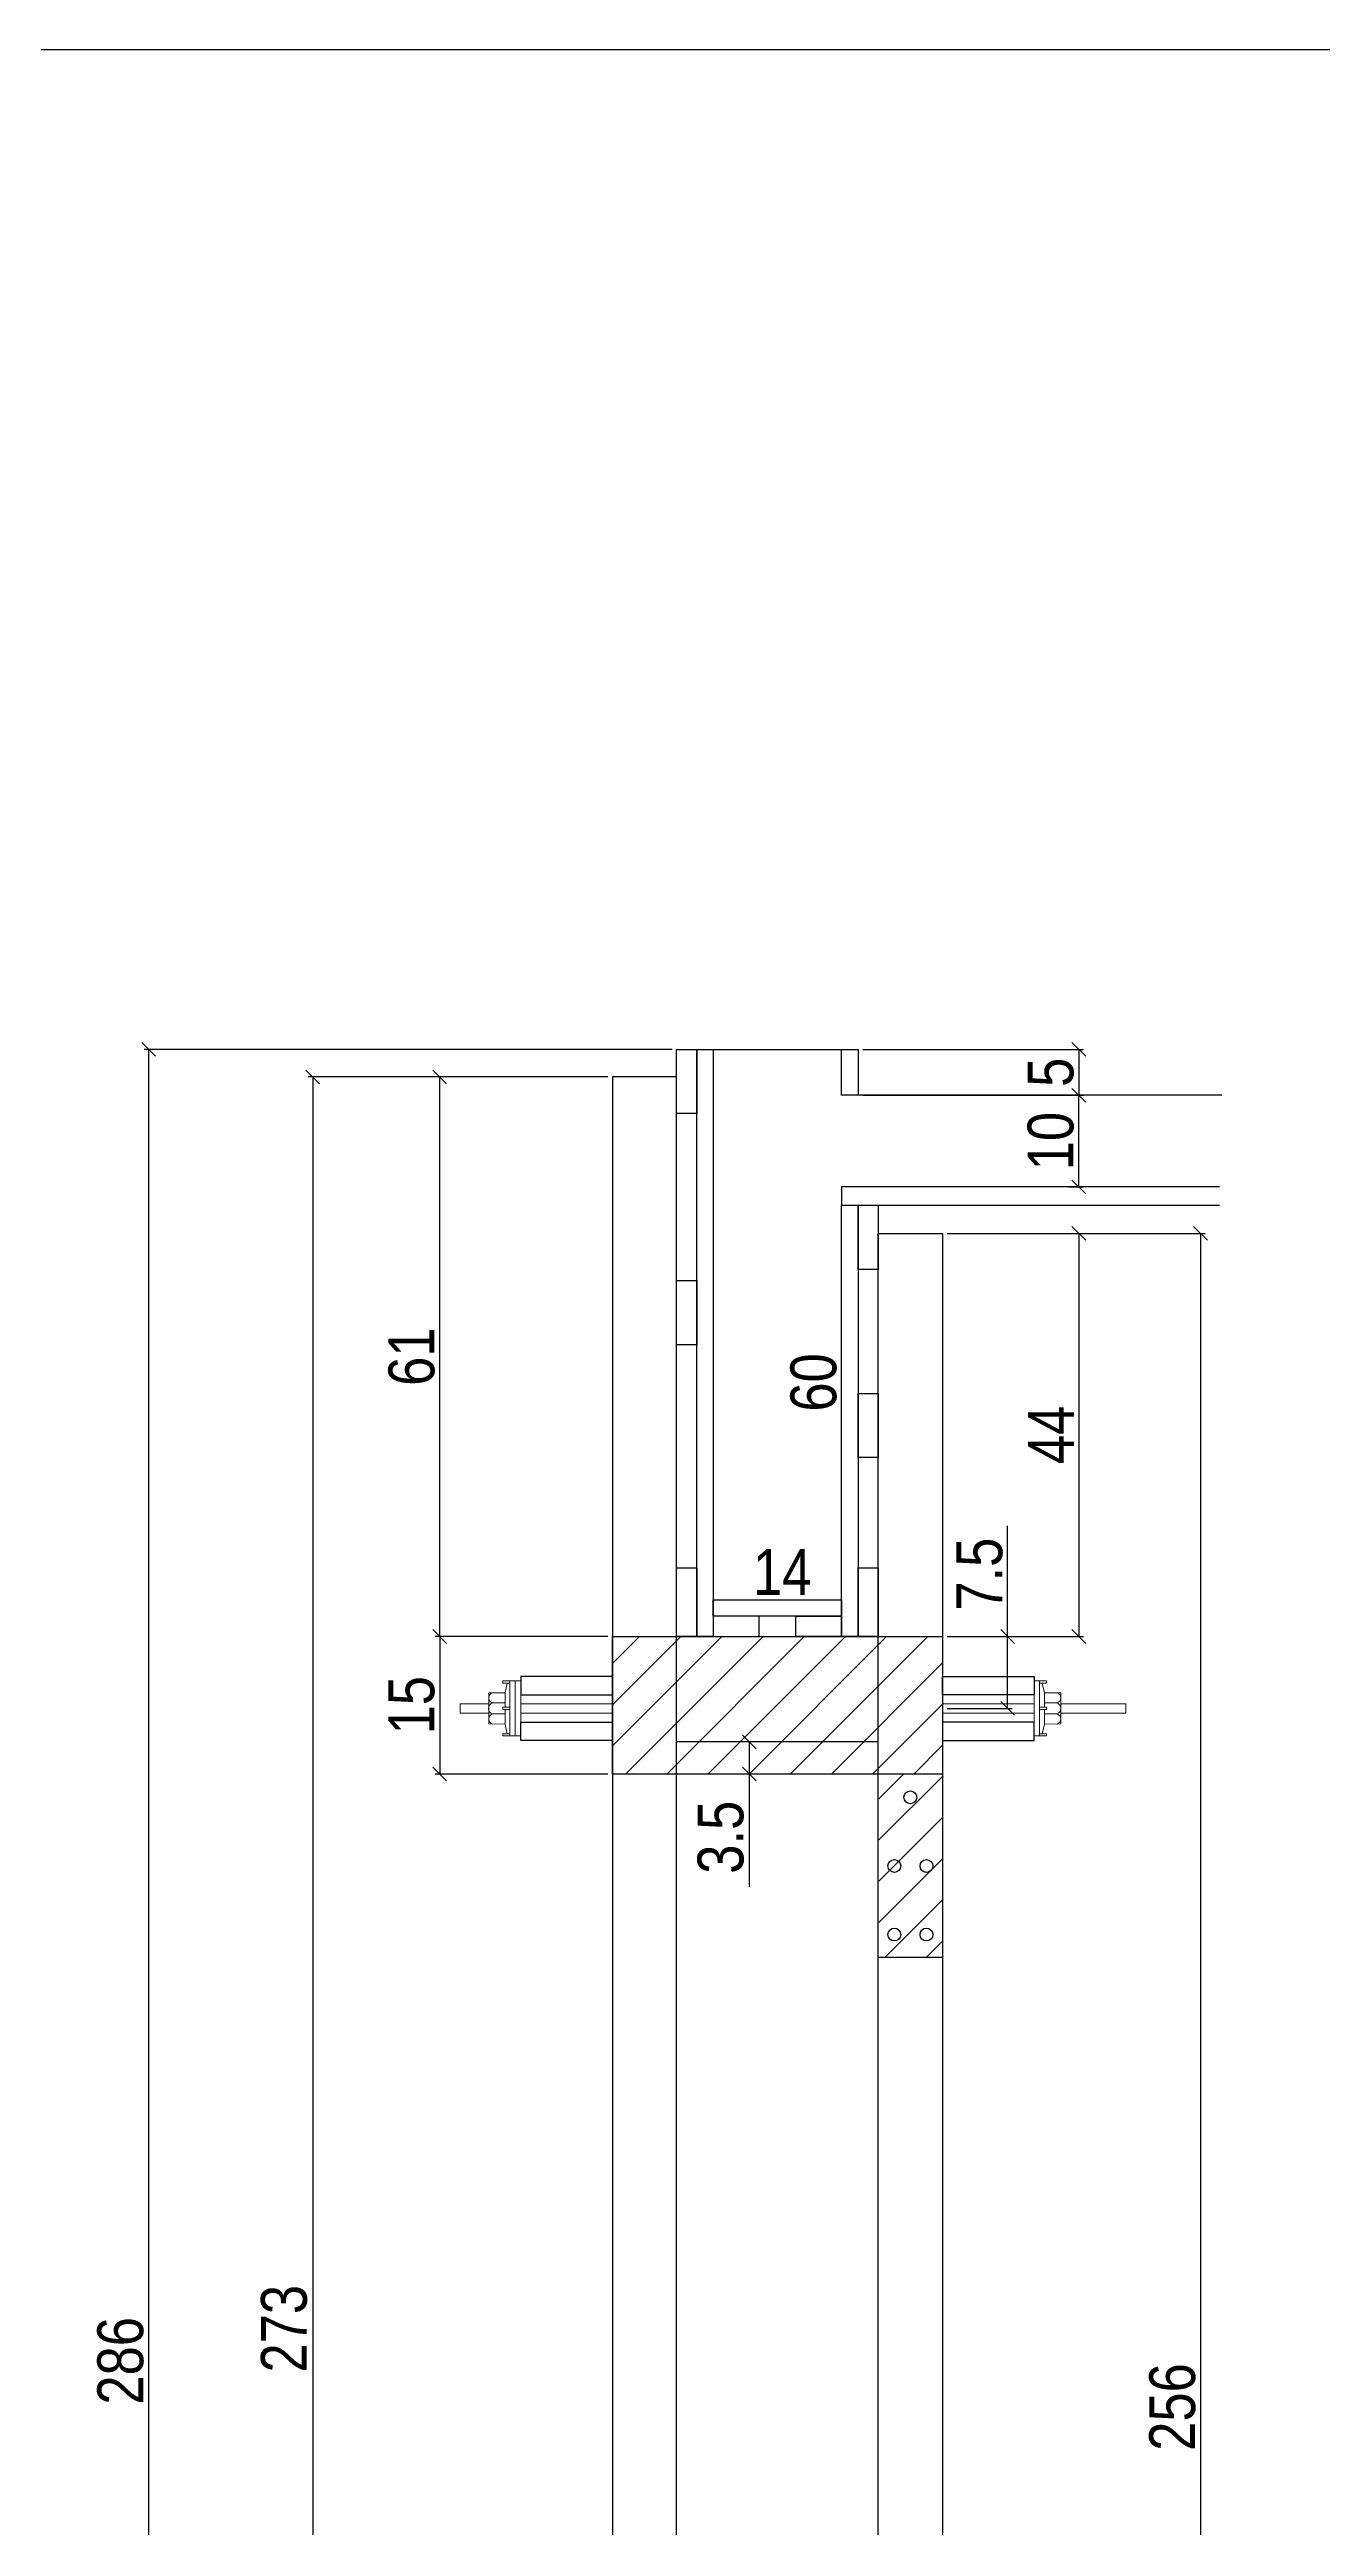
# Model space of a CAD drawing. Extents: x 15230 to 29563, y 3128 to 7338.
# Drawn here: x 16569 to 16847, y 5023 to 5564 of the extents above; entities that cross this region are included whole.
import ezdxf

# ---------------------------------------------------------------- set-up
doc = ezdxf.new("R2010")
doc.units = 0
doc.layers.add('BARRA_ANCORAGEM', color=1, linetype='Continuous', lineweight=15)
for name, color, linetype in [('COTA', 241, 'Continuous'), ('TIRAS REESCORAMENTO', 252, 'Continuous'), ('VIGAS', 3, 'Continuous')]:
    doc.layers.add(name, color=color, linetype=linetype)
doc.styles.add('COTA TECNICA 2X', font='techl___.ttf', dxfattribs={"height": 10})
doc.dimstyles.new('SECAO', dxfattribs={"dimscale": 0.333333, "dimtxt": 5, "dimasz": 9, "dimexe": 3, "dimexo": 3, "dimgap": 3, "dimtad": 1, "dimdec": 1, "dimlfac": 0.5, "dimzin": 12, "dimdsep": 46, "dimtxsty": 'COTA TECNICA 2X', "dimblk1": 'OBLIQUE', "dimblk2": 'OBLIQUE', "dimsah": 1, "dimcen": 0.9, "dimclrd": 4, "dimclre": 4, "dimclrt": 240, "dimadec": 1, "dimazin": 3, "dimtfac": 1, "dimtdec": 1, "dimtmove": 0, "dimatfit": 3, "dimfxl": 1, "dimtolj": 1, "dimtzin": 12, "dimarcsym": 0})

# ---------------------------------------------------------------- blocks, each defined once
blk = doc.blocks.new('_Oblique')
at = {"color": 0, "linetype": 'ByBlock', "lineweight": -2}
blk.add_line((-0.5, -0.5), (0.5, 0.5), dxfattribs=at)
blk = doc.blocks.new('*D26')
at = {"layer": 'COTA', "color": 4, "lineweight": -2, "transparency": 16777216}
for p, q in [((16691.1, 5339.48), (16625.69, 5339.48)), ((16626.69, 5339.48), (16626.69, 4793.39)), ((16691.1, 4793.39), (16625.69, 4793.39))]:
    blk.add_line(p, q, dxfattribs=at)
at = {"layer": 'DEFPOINTS', "color": 0, "transparency": 16777216}
for p in [(16692.1, 5339.48), (16626.69, 4793.39), (16692.1, 4793.39)]:
    blk.add_point(p, dxfattribs=at)
at = {"layer": 'COTA', "color": 4, "lineweight": -2, "transparency": 16777216, "xscale": 3, "yscale": 3, "zscale": 3}
for p, rotation in [((16626.69, 5339.48), 90), ((16626.69, 4793.39), 270)]:
    blk.add_blockref('_Oblique', p, dxfattribs=dict(at, rotation=rotation))
at = {"layer": 'COTA', "color": 240, "transparency": 16777216, "insert": (16620.47, 5066.44), "char_height": 10, "attachment_point": 5, "rotation": 90, "style": 'COTA TECNICA 2X'}
blk.add_mtext('\\A1;273', dxfattribs=at)
blk = doc.blocks.new('*D32')
at = {"layer": 'COTA', "color": 4, "lineweight": -2, "transparency": 16777216}
for p, q in [((16691.1, 5339.48), (16653.4, 5339.48)), ((16654.4, 5217.43), (16654.4, 5339.48)), ((16691.1, 5217.43), (16653.4, 5217.43))]:
    blk.add_line(p, q, dxfattribs=at)
at = {"layer": 'DEFPOINTS', "color": 0, "transparency": 16777216}
for p in [(16654.4, 5339.48), (16692.1, 5339.48), (16692.1, 5217.43)]:
    blk.add_point(p, dxfattribs=at)
at = {"layer": 'COTA', "color": 4, "lineweight": -2, "transparency": 16777216, "xscale": 3, "yscale": 3, "zscale": 3}
for p, rotation in [((16654.4, 5339.48), 90), ((16654.4, 5217.43), 270)]:
    blk.add_blockref('_Oblique', p, dxfattribs=dict(at, rotation=rotation))
at = {"layer": 'COTA', "color": 240, "transparency": 16777216, "insert": (16648.3, 5278.46), "char_height": 10, "attachment_point": 5, "rotation": 90, "style": 'COTA TECNICA 2X'}
blk.add_mtext('\\A1;61', dxfattribs=at)
blk = doc.blocks.new('*D33')
at = {"layer": 'COTA', "color": 4, "lineweight": -2, "transparency": 16777216}
for p, q in [((16765.1, 5305.36), (16794.85, 5305.36)), ((16793.85, 5305.36), (16793.85, 5217.43)), ((16765.1, 5217.43), (16794.85, 5217.43))]:
    blk.add_line(p, q, dxfattribs=at)
at = {"layer": 'DEFPOINTS', "color": 0, "transparency": 16777216}
for p in [(16764.1, 5305.36), (16764.1, 5217.43), (16793.85, 5217.43)]:
    blk.add_point(p, dxfattribs=at)
at = {"layer": 'COTA', "color": 4, "lineweight": -2, "transparency": 16777216, "xscale": 3, "yscale": 3, "zscale": 3}
for p, rotation in [((16793.85, 5305.36), 90), ((16793.85, 5217.43), 270)]:
    blk.add_blockref('_Oblique', p, dxfattribs=dict(at, rotation=rotation))
at = {"layer": 'COTA', "color": 240, "transparency": 16777216, "insert": (16787.78, 5261.39), "char_height": 10, "attachment_point": 5, "rotation": 90, "style": 'COTA TECNICA 2X'}
blk.add_mtext('\\A1;44', dxfattribs=at)
blk = doc.blocks.new('*D34')
at = {"layer": 'COTA', "color": 4, "lineweight": -2, "transparency": 16777216}
for p, q in [((16705.1, 5345.48), (16589.9, 5345.48)), ((16590.9, 5345.48), (16590.9, 4773.39)), ((16691.1, 4773.39), (16589.9, 4773.39))]:
    blk.add_line(p, q, dxfattribs=at)
at = {"layer": 'DEFPOINTS', "color": 0, "transparency": 16777216}
for p in [(16706.1, 5345.48), (16590.9, 4773.39), (16692.1, 4773.39)]:
    blk.add_point(p, dxfattribs=at)
at = {"layer": 'COTA', "color": 4, "lineweight": -2, "transparency": 16777216, "xscale": 3, "yscale": 3, "zscale": 3}
for p, rotation in [((16590.9, 5345.48), 90), ((16590.9, 4773.39), 270)]:
    blk.add_blockref('_Oblique', p, dxfattribs=dict(at, rotation=rotation))
at = {"layer": 'COTA', "color": 240, "transparency": 16777216, "insert": (16584.78, 5059.44), "char_height": 10, "attachment_point": 5, "rotation": 90, "style": 'COTA TECNICA 2X'}
blk.add_mtext('\\A1;286', dxfattribs=at)
blk = doc.blocks.new('*D36')
at = {"layer": 'DEFPOINTS', "color": 0, "transparency": 16777216}
for p in [(16729.14, 5345.48), (16742.1, 5345.48), (16729.14, 5225.43)]:
    blk.add_point(p, dxfattribs=at)
at = {"layer": 'COTA', "color": 240, "transparency": 16777216, "insert": (16736, 5272.84), "char_height": 10, "attachment_point": 5, "rotation": 90, "style": 'COTA TECNICA 2X'}
blk.add_mtext('\\A1;60', dxfattribs=at)
blk = doc.blocks.new('*D37')
at = {"layer": 'DEFPOINTS', "color": 0, "transparency": 16777216}
for p in [(16714.1, 5225.43), (16742.1, 5225.43), (16742.1, 5225.43)]:
    blk.add_point(p, dxfattribs=at)
at = {"layer": 'COTA', "color": 240, "transparency": 16777216, "insert": (16729.14, 5231.5), "char_height": 10, "attachment_point": 5, "style": 'COTA TECNICA 2X'}
blk.add_mtext('\\A1;14', dxfattribs=at)
blk = doc.blocks.new('*D39')
at = {"layer": 'COTA', "color": 4, "lineweight": -2, "transparency": 16777216}
for p, q in [((16793.85, 5315.48), (16793.85, 5335.48)), ((16794.85, 5335.48), (16794.85, 5335.48)), ((16791.7, 5315.48), (16794.85, 5315.48))]:
    blk.add_line(p, q, dxfattribs=at)
at = {"layer": 'DEFPOINTS', "color": 0, "transparency": 16777216}
for p in [(16793.85, 5335.48), (16793.85, 5335.48), (16790.7, 5315.48)]:
    blk.add_point(p, dxfattribs=at)
at = {"layer": 'COTA', "color": 4, "lineweight": -2, "transparency": 16777216, "xscale": 3, "yscale": 3, "zscale": 3}
for p, rotation in [((16793.85, 5335.48), 90), ((16793.85, 5315.48), 270)]:
    blk.add_blockref('_Oblique', p, dxfattribs=dict(at, rotation=rotation))
at = {"layer": 'COTA', "color": 240, "transparency": 16777216, "insert": (16787.75, 5325.48), "char_height": 10, "attachment_point": 5, "rotation": 90, "style": 'COTA TECNICA 2X'}
blk.add_mtext('\\A1;10', dxfattribs=at)
blk = doc.blocks.new('*D40')
at = {"layer": 'COTA', "color": 4, "lineweight": -2, "transparency": 16777216}
for p, q in [((16766.1, 5305.36), (16821.4, 5305.36)), ((16820.4, 5305.36), (16820.4, 4793.39)), ((16766.1, 4793.39), (16821.4, 4793.39))]:
    blk.add_line(p, q, dxfattribs=at)
at = {"layer": 'DEFPOINTS', "color": 0, "transparency": 16777216}
for p in [(16765.1, 5305.36), (16765.1, 4793.39), (16820.4, 4793.39)]:
    blk.add_point(p, dxfattribs=at)
at = {"layer": 'COTA', "color": 4, "lineweight": -2, "transparency": 16777216, "xscale": 3, "yscale": 3, "zscale": 3}
for p, rotation in [((16820.4, 5305.36), 90), ((16820.4, 4793.39), 270)]:
    blk.add_blockref('_Oblique', p, dxfattribs=dict(at, rotation=rotation))
at = {"layer": 'COTA', "color": 240, "transparency": 16777216, "insert": (16814.29, 5049.37), "char_height": 10, "attachment_point": 5, "rotation": 90, "style": 'COTA TECNICA 2X'}
blk.add_mtext('\\A1;256', dxfattribs=at)
blk = doc.blocks.new('*D42')
at = {"layer": 'COTA', "color": 4, "lineweight": -2, "transparency": 16777216}
for p, q in [((16691.1, 5217.43), (16653.4, 5217.43)), ((16654.4, 5217.43), (16654.4, 5187.43)), ((16691.1, 5187.43), (16653.4, 5187.43))]:
    blk.add_line(p, q, dxfattribs=at)
at = {"layer": 'DEFPOINTS', "color": 0, "transparency": 16777216}
for p in [(16692.1, 5217.43), (16654.4, 5187.43), (16692.1, 5187.43)]:
    blk.add_point(p, dxfattribs=at)
at = {"layer": 'COTA', "color": 4, "lineweight": -2, "transparency": 16777216, "xscale": 3, "yscale": 3, "zscale": 3}
for p, rotation in [((16654.4, 5217.43), 90), ((16654.4, 5187.43), 270)]:
    blk.add_blockref('_Oblique', p, dxfattribs=dict(at, rotation=rotation))
at = {"layer": 'COTA', "color": 240, "transparency": 16777216, "insert": (16648.29, 5202.43), "char_height": 10, "attachment_point": 5, "rotation": 90, "style": 'COTA TECNICA 2X'}
blk.add_mtext('\\A1;15', dxfattribs=at)
blk = doc.blocks.new('A$C51C4441F')
at = {"layer": 'BARRA_ANCORAGEM'}
for p, q in [((-2.25, 3.4), (-1.79, 5.5)), ((-2.25, 3.4), (-5.81, 3.39)), ((-5.81, 3.39), (-5.81, -3.39)), ((-2.25, 1.2), (-5.02, 1.2)), ((-2.25, 3.4), (-2.25, 3.4)), ((-2.25, 3.4), (-2.25, 0.25)), ((-2.25, -3.4), (-5.81, -3.39)), ((-2.25, -1.2), (-5.02, -1.2)), ((-2.25, -0.25), (-2.25, -3.4)), ((-2.25, -3.4), (-1.79, -5.5))]:
    blk.add_line(p, q, dxfattribs=at)
for points in [[(-2.7, 6), (-1.2, 6), (-1.2, 5.5), (-2.7, 5.5)], [(-1.2, -6), (0, -6), (0, 6), (-1.2, 6)], [(-2.7, 0.25), (-1.2, 0.25), (-1.2, -0.25), (-2.7, -0.25)], [(-2.7, -6), (-1.2, -6), (-1.2, -5.5), (-2.7, -5.5)]]:
    blk.add_lwpolyline(points, close=True, dxfattribs=at)
for centre, radius, start, end in [((-4.66, 2.3), 1.15, 107.7845, 252.2718), ((-4.52, 0), 1.3, 112.648, 247.4083), ((-4.66, -2.3), 1.15, 107.7845, 252.2718)]:
    blk.add_arc(centre, radius, start, end, dxfattribs=at)
blk = doc.blocks.new('*D43')
at = {"layer": 'COTA', "color": 4, "lineweight": -2, "transparency": 16777216}
for p, q in [((16778.32, 5217.43), (16778.32, 5241.58)), ((16765.1, 5217.43), (16779.32, 5217.43)), ((16778.32, 5201.73), (16778.32, 5217.43)), ((16765.1, 5201.73), (16779.32, 5201.73))]:
    blk.add_line(p, q, dxfattribs=at)
at = {"layer": 'DEFPOINTS', "color": 0, "transparency": 16777216}
for p in [(16764.1, 5217.43), (16778.32, 5217.43), (16764.1, 5201.73)]:
    blk.add_point(p, dxfattribs=at)
at = {"layer": 'COTA', "color": 4, "lineweight": -2, "transparency": 16777216, "xscale": 3, "yscale": 3, "zscale": 3}
for p, rotation in [((16778.32, 5217.43), 90), ((16778.32, 5201.73), 270)]:
    blk.add_blockref('_Oblique', p, dxfattribs=dict(at, rotation=rotation))
at = {"layer": 'COTA', "color": 240, "transparency": 16777216, "insert": (16772.21, 5231.01), "char_height": 10, "attachment_point": 5, "rotation": 90, "style": 'COTA TECNICA 2X'}
blk.add_mtext('\\A1;7.5', dxfattribs=at)
blk = doc.blocks.new('*D44')
at = {"layer": 'COTA', "color": 4, "lineweight": -2, "transparency": 16777216}
for p, q in [((16727.1, 5194.43), (16720.95, 5194.43)), ((16721.95, 5194.43), (16721.95, 5187.43)), ((16727.1, 5187.43), (16720.95, 5187.43)), ((16721.95, 5187.43), (16721.95, 5162.83))]:
    blk.add_line(p, q, dxfattribs=at)
at = {"layer": 'DEFPOINTS', "color": 0, "transparency": 16777216}
for p in [(16728.1, 5194.43), (16721.95, 5187.43), (16728.1, 5187.43)]:
    blk.add_point(p, dxfattribs=at)
at = {"layer": 'COTA', "color": 4, "lineweight": -2, "transparency": 16777216, "xscale": 3, "yscale": 3, "zscale": 3}
for p, rotation in [((16721.95, 5194.43), 90), ((16721.95, 5187.43), 270)]:
    blk.add_blockref('_Oblique', p, dxfattribs=dict(at, rotation=rotation))
at = {"layer": 'COTA', "color": 240, "transparency": 16777216, "insert": (16715.73, 5173.63), "char_height": 10, "attachment_point": 5, "rotation": 90, "style": 'COTA TECNICA 2X'}
blk.add_mtext('\\A1;3.5', dxfattribs=at)
blk = doc.blocks.new('*D45')
at = {"layer": 'COTA', "color": 4, "lineweight": -2, "transparency": 16777216}
for p, q in [((16746.7, 5345.48), (16794.85, 5345.48)), ((16793.85, 5345.48), (16793.85, 5335.48)), ((16746.7, 5335.48), (16794.85, 5335.48))]:
    blk.add_line(p, q, dxfattribs=at)
at = {"layer": 'DEFPOINTS', "color": 0, "transparency": 16777216}
for p in [(16745.7, 5345.48), (16745.7, 5335.48), (16793.85, 5335.48)]:
    blk.add_point(p, dxfattribs=at)
at = {"layer": 'COTA', "color": 4, "lineweight": -2, "transparency": 16777216, "xscale": 3, "yscale": 3, "zscale": 3}
for p, rotation in [((16793.85, 5345.48), 90), ((16793.85, 5335.48), 270)]:
    blk.add_blockref('_Oblique', p, dxfattribs=dict(at, rotation=rotation))
at = {"layer": 'COTA', "color": 240, "transparency": 16777216, "insert": (16787.74, 5340.48), "char_height": 10, "attachment_point": 5, "rotation": 90, "style": 'COTA TECNICA 2X'}
blk.add_mtext('\\A1;5', dxfattribs=at)

msp = doc.modelspace()

# ---------------------------------------------------------------- hatches: boundary and pattern name
at = {"layer": 'COTA'}
h = msp.add_hatch(dxfattribs=at)
h.set_pattern_fill('ANSI31', color=256, scale=2, style=0)
h.set_pattern_definition([(45, (-7932.85, -208079.636), (-4.49012806, 4.49012806), [])])
h.paths.add_polyline_path([(16764.1, 5187.43), (16764.1, 5217.43), (16692.1, 5217.43), (16692.1, 5187.43)])
h = msp.add_hatch(dxfattribs=at)
h.set_pattern_fill('ANSI31', color=256, scale=2, style=0)
h.set_pattern_definition([(45, (-6909.6265, -193071.977), (-4.49012806, 4.49012806), [])])
h.paths.add_polyline_path([(16750.23, 5147.41), (16764.23, 5147.41), (16764.23, 5187.35), (16750.23, 5187.35)])

# ---------------------------------------------------------------- linework, layer by layer
at = {"linetype": 'Continuous'}
for p, q in [((16692.1, 5187.43), (16692.1, 5217.43)), ((16692.1, 5217.43), (16764.1, 5217.43)), ((16764.1, 5217.43), (16764.1, 5187.43)), ((16750.1, 5194.43), (16706.1, 5194.43)), ((16764.1, 5187.43), (16692.1, 5187.43))]:
    msp.add_line(p, q, dxfattribs=at)
msp.add_line((16764.1, 5147.41), (16750.1, 5147.41))
msp.add_lwpolyline([(16692.1, 4793.39), (16706.1, 4793.39), (16706.1, 5339.48), (16692.1, 5339.48)], close=True, dxfattribs=at)
msp.add_lwpolyline([(16750.1, 5194.43), (16750.1, 5305.36), (16764.1, 5305.36), (16764.1, 4793.39), (16750.1, 4793.39), (16750.1, 5194.43)], dxfattribs=at)
for centre in [(16757.1, 5182.35), (16753.6, 5167.38), (16760.6, 5167.38), (16753.6, 5152.41), (16760.6, 5152.41)]:
    msp.add_circle(centre, 1.4)
at = {"layer": 'BARRA_ANCORAGEM'}
for points in [[(16658.9, 5200.73), (16665.09, 5200.73), (16665.09, 5202.73), (16658.9, 5202.73)], [(16670.9, 5207.73), (16672.1, 5207.73), (16672.1, 5195.73), (16670.9, 5195.73)], [(16672.1, 5200.73), (16692.1, 5200.73), (16692.1, 5202.73), (16672.1, 5202.73)], [(16784.1, 5200.73), (16764.1, 5200.73), (16764.1, 5202.73), (16784.1, 5202.73)], [(16785.3, 5207.73), (16784.1, 5207.73), (16784.1, 5195.73), (16785.3, 5195.73)], [(16789.92, 5200.73), (16804.1, 5200.73), (16804.1, 5202.73), (16789.92, 5202.73)]]:
    msp.add_lwpolyline(points, close=True, dxfattribs=at)
at = {"layer": 'TIRAS REESCORAMENTO', "linetype": 'ByBlock'}
for p, q in [((16714.1, 5345.48), (16742.1, 5345.48)), ((16825.07, 5335.48), (16742.1, 5335.48)), ((16742.1, 5311.48), (16824.58, 5311.48))]:
    msp.add_line(p, q, dxfattribs=at)
for points in [[(16706.1, 5345.48), (16710.5, 5345.48), (16710.5, 5331.48), (16706.1, 5331.48)], [(16745.7, 5311.48), (16750.1, 5311.48), (16750.1, 5297.48), (16745.7, 5297.48)], [(16706.1, 5295.05), (16710.5, 5295.05), (16710.5, 5281.05), (16706.1, 5281.05)], [(16745.7, 5270.46), (16750.1, 5270.46), (16750.1, 5256.46), (16745.7, 5256.46)], [(16706.1, 5232.43), (16710.5, 5232.43), (16710.5, 5217.43), (16706.1, 5217.43)], [(16745.7, 5232.43), (16750.1, 5232.43), (16750.1, 5217.43), (16745.7, 5217.43)], [(16742.1, 5221.83), (16714.1, 5221.83), (16714.1, 5225.43), (16742.1, 5225.43)], [(16724.07, 5217.43), (16724.07, 5221.83), (16714.1, 5221.83), (16714.1, 5217.43)], [(16732.14, 5217.43), (16732.14, 5221.83), (16742.1, 5221.83), (16742.1, 5217.43)], [(16672.1, 5204.73), (16692.1, 5204.73), (16692.1, 5208.73), (16672.1, 5208.73)], [(16784.1, 5204.73), (16764.1, 5204.73), (16764.1, 5208.73), (16784.1, 5208.73)], [(16672.1, 5198.73), (16692.1, 5198.73), (16692.1, 5194.73), (16672.1, 5194.73)], [(16784.1, 5198.73), (16764.1, 5198.73), (16764.1, 5194.73), (16784.1, 5194.73)]]:
    msp.add_lwpolyline(points, close=True, dxfattribs=at)
for points in [[(16714.1, 5217.43), (16710.5, 5217.43), (16710.5, 5345.48), (16714.1, 5345.48), (16714.1, 5217.43)], [(16745.7, 5335.48), (16742.1, 5335.48), (16742.1, 5345.48), (16745.7, 5345.48), (16745.7, 5335.48)], [(16824.58, 5315.48), (16742.1, 5315.48), (16742.1, 5311.48), (16824.58, 5311.48)], [(16745.7, 5217.43), (16742.1, 5217.43), (16742.1, 5311.48), (16745.7, 5311.48), (16745.7, 5217.43)]]:
    msp.add_lwpolyline(points, dxfattribs=at)
at = {"layer": 'VIGAS'}
msp.add_lwpolyline([(16960.43, 4598.78), (16336.15, 4598.78), (16336.15, 5563.56), (16960.43, 5563.56)], close=True, dxfattribs=at)

# ---------------------------------------------------------------- block references
at = {"layer": 'BARRA_ANCORAGEM', "xscale": -1, "rotation": 180}
msp.add_blockref('A$C51C4441F', (16670.9, 5201.73), dxfattribs=at)
at = {"layer": 'BARRA_ANCORAGEM', "xscale": -1}
msp.add_blockref('A$C51C4441F', (16784.1, 5201.73), dxfattribs=at)

# ---------------------------------------------------------------- dimensions: what is measured, and where the dimension line sits
at = {"layer": 'COTA', "color": 3}
for base, p1, p2, picture, middle in [((16590.9, 4773.39), (16706.1, 5345.48), (16692.1, 4773.39), '*D34', (16584.78, 5059.44)), ((16626.69, 4793.39), (16692.1, 5339.48), (16692.1, 4793.39), '*D26', (16620.47, 5066.44)), ((16654.4, 5339.48), (16692.1, 5217.43), (16692.1, 5339.48), '*D32', (16648.3, 5278.46)), ((16793.85, 5335.48), (16790.7, 5315.48), (16793.85, 5335.48), '*D39', (16787.75, 5325.48)), ((16793.85, 5217.43), (16764.1, 5305.36), (16764.1, 5217.43), '*D33', (16787.78, 5261.39)), ((16820.4, 4793.39), (16765.1, 5305.36), (16765.1, 4793.39), '*D40', (16814.29, 5049.37)), ((16654.4, 5187.43), (16692.1, 5217.43), (16692.1, 5187.43), '*D42', (16648.29, 5202.43)), ((16721.95, 5187.43), (16728.1, 5194.43), (16728.1, 5187.43), '*D44', (16715.73, 5173.63))]:
    dim = msp.add_linear_dim(base=base, p1=p1, p2=p2, angle=90, dimstyle='SECAO', dxfattribs=at)
    dim.commit()
    dim.dimension.update_dxf_attribs({"geometry": picture, "text_midpoint": middle})
dim = msp.add_linear_dim(base=(16742.1, 5345.48), p1=(16729.14, 5225.43), p2=(16729.14, 5345.48), angle=90, dimstyle='SECAO', override={"dimse1": 1, "dimse2": 1, "dimsd1": 1, "dimsd2": 1}, dxfattribs=at)
dim.commit()
dim.dimension.update_dxf_attribs({"geometry": '*D36', "text_midpoint": (16742.1, 5272.84), "dimtype": 160})
dim = msp.add_linear_dim(base=(16793.85, 5335.48), p1=(16745.7, 5345.48), p2=(16745.7, 5335.48), angle=90, dimstyle='SECAO', dxfattribs=at)
dim.commit()
dim.dimension.update_dxf_attribs({"geometry": '*D45', "text_midpoint": (16793.85, 5340.48), "dimtype": 160})
dim = msp.add_linear_dim(base=(16778.32, 5217.43), p1=(16764.1, 5201.73), p2=(16764.1, 5217.43), angle=90, text='7.5', dimstyle='SECAO', dxfattribs=at)
dim.commit()
dim.dimension.update_dxf_attribs({"geometry": '*D43', "text_midpoint": (16772.21, 5231.01)})
dim = msp.add_linear_dim(base=(16742.1, 5225.43), p1=(16714.1, 5225.43), p2=(16742.1, 5225.43), dimstyle='SECAO', override={"dimse1": 1, "dimse2": 1, "dimsd1": 1, "dimsd2": 1}, dxfattribs=at)
dim.commit()
dim.dimension.update_dxf_attribs({"geometry": '*D37', "text_midpoint": (16729.14, 5225.43), "dimtype": 160})

doc.saveas('drawing.dxf')
